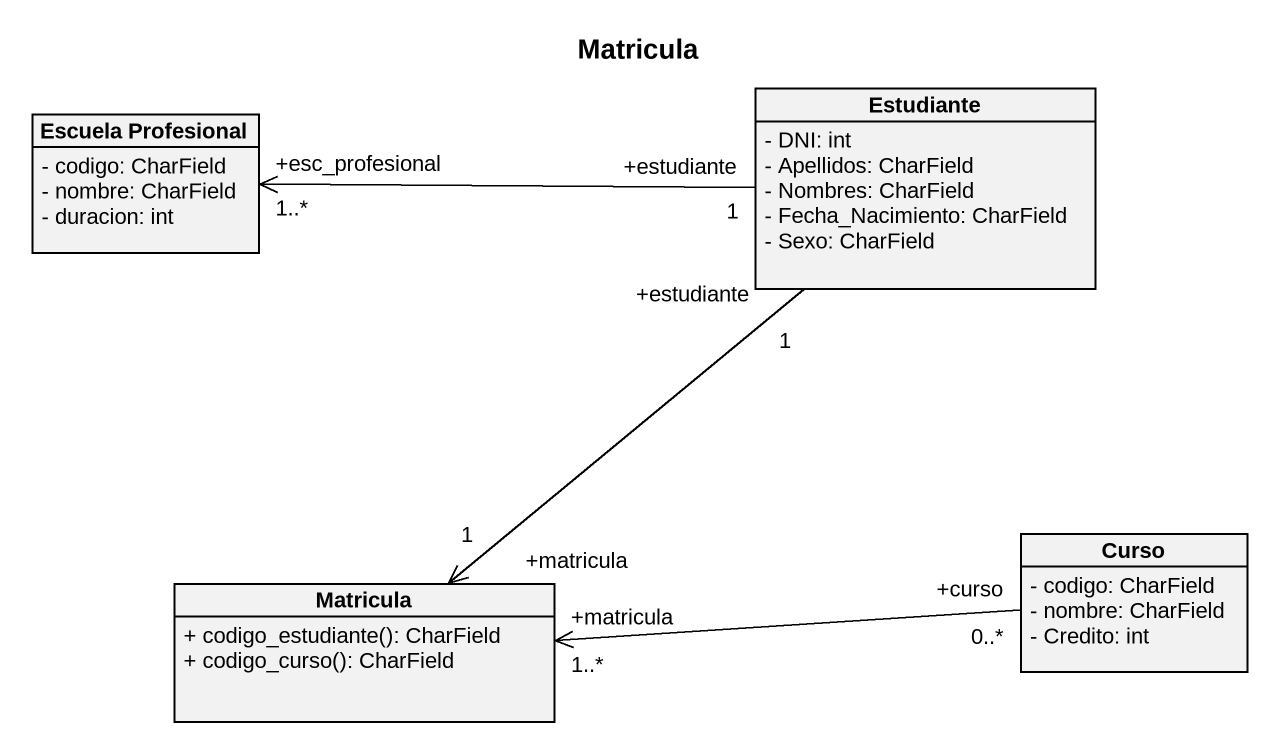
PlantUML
@startuml
title Matricula
hide circle
hide empty members
skinparam classAttributeIconSize 0
class "Escuela Profesional" as Escuela_Profesional {
  - codigo: CharField
  - nombre: CharField
  - duracion: int
}
class Estudiante {
  - DNI: int
  - Apellidos: CharField
  - Nombres: CharField
  - Fecha_Nacimiento: CharField
  - Sexo: CharField
}
class Curso {
  - codigo: CharField
  - nombre: CharField
  - Credito: int
}
class Matricula {
  + codigo_estudiante(): CharField
  + codigo_curso(): CharField
}
Estudiante "+estudiante\n1" -left-> "+esc_profesional\n1..*" Escuela_Profesional
Estudiante "+estudiante\n1" --> "+matricula\n1" Matricula
Curso "+curso\n0..*" -left-> "+matricula\n1..*" Matricula
@enduml
